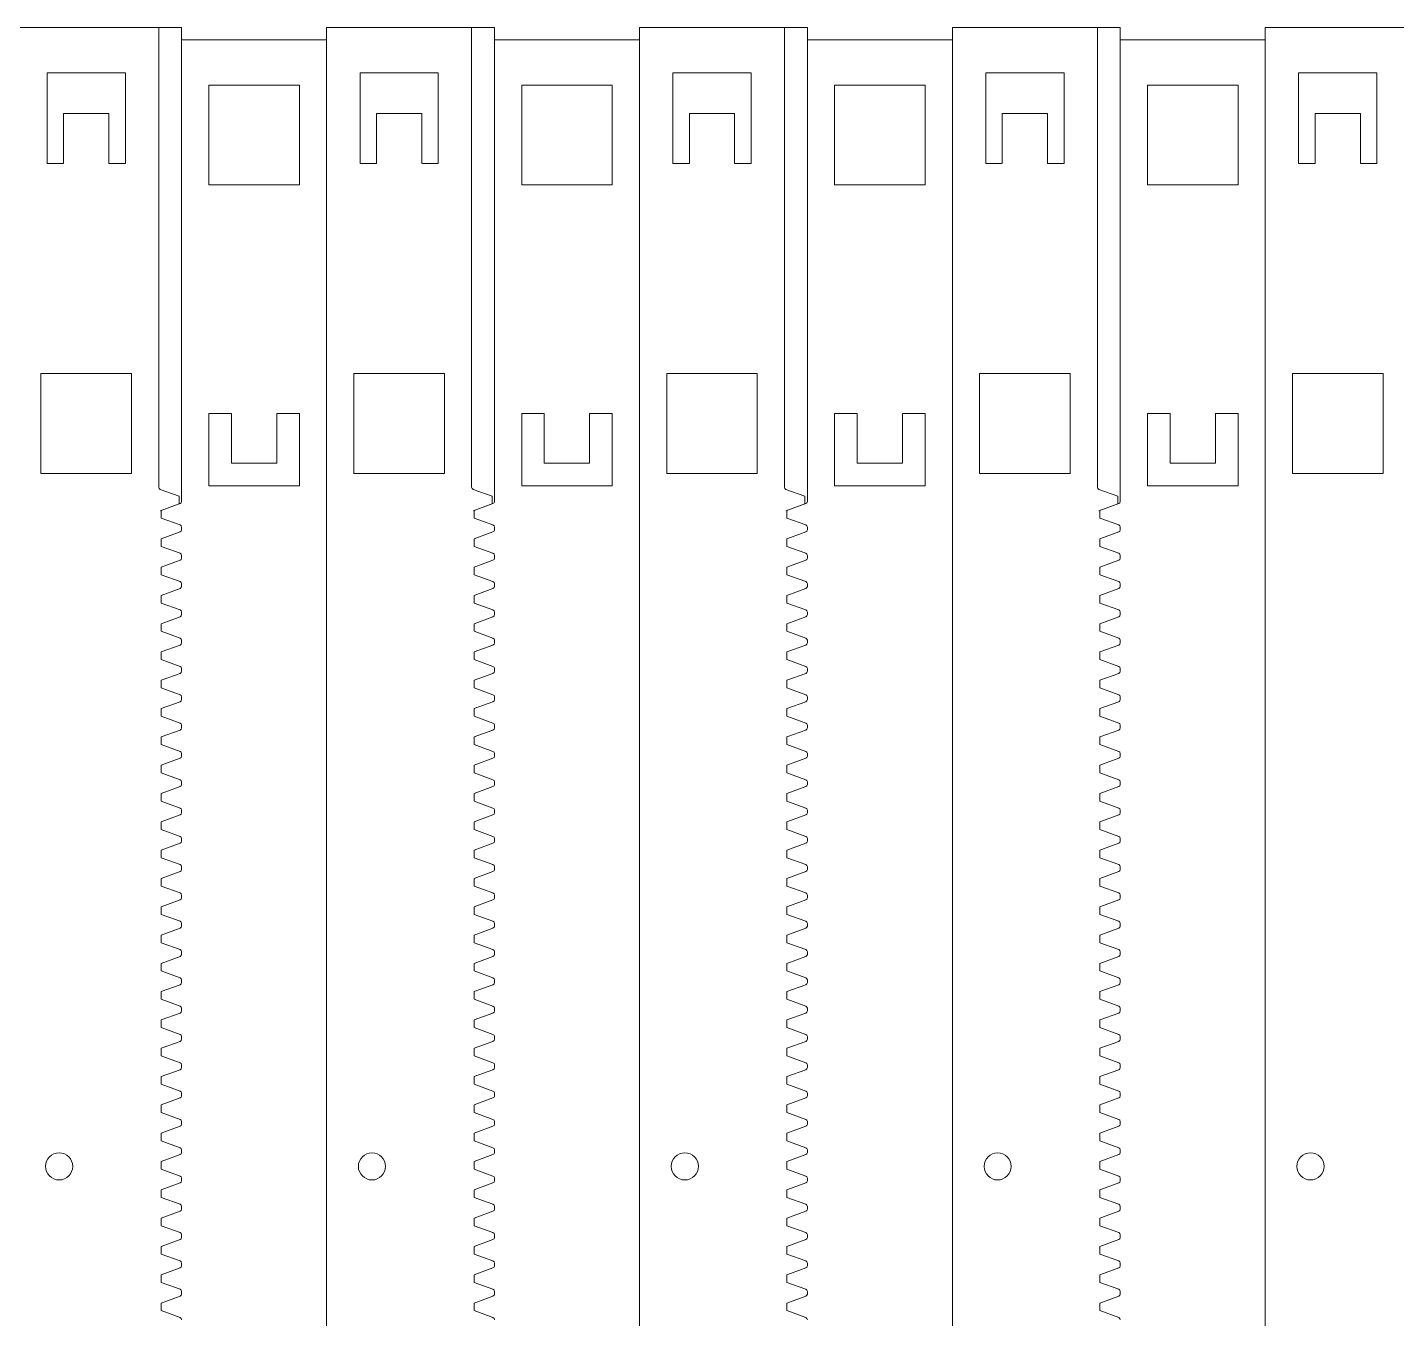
# Model space of a CAD drawing. Header units: millimetres. Extents: x -296 to 291, y -146 to 138.
# Drawn here: x -156.2 to -5.2, y -4.7 to 137.7 of the extents above; entities that cross this region are included whole.
import ezdxf

# ---------------------------------------------------------------- set-up
doc = ezdxf.new("R2010")
doc.units = ezdxf.units.MM
doc.header["$MEASUREMENT"] = 0
doc.layers.add('Layer 1', color=7, linetype='Continuous')

msp = doc.modelspace()

# ---------------------------------------------------------------- linework, layer by layer
at = {"layer": 'Layer 1', "color": 175, "lineweight": 18}
msp.add_lwpolyline([(-157.7283, 137.7001), (-139.2088, 137.7001), (-139.2088, 136.3158), (-123.2088, 136.3158), (-123.2088, 137.7001), (-104.6893, 137.7001), (-104.6893, 136.3158), (-88.6893, 136.3158), (-88.6893, 137.7001), (-70.1698, 137.7001), (-70.1698, 136.3158), (-54.1698, 136.3158), (-54.1698, 137.7001), (-35.6503, 137.7001), (-35.6503, 136.3158), (-19.6503, 136.3158), (-19.6503, 137.7001), (-1.1308, 137.7001)], dxfattribs=at)
at = {"layer": 'Layer 1', "color": 114, "lineweight": 9}
for points in [[(-141.7283, 137.7001), (-141.7283, 86.9643)], [(-123.2088, -144.6025), (-123.2088, 137.7001)], [(-107.2088, 137.7001), (-107.2088, 86.9643)], [(-88.6893, -144.6025), (-88.6893, 137.7001)], [(-72.6893, 137.7001), (-72.6893, 86.9643)], [(-54.1698, -144.6025), (-54.1698, 137.7001)], [(-38.1698, 137.7001), (-38.1698, 86.9643)], [(-19.6503, -144.6025), (-19.6503, 137.7001)], [(-139.2088, 85.4034), (-139.2088, 136.3158)], [(-104.6893, 85.4034), (-104.6893, 136.3158)], [(-70.1698, 85.4034), (-70.1698, 136.3158)], [(-35.6503, 85.4034), (-35.6503, 136.3158)], [(-141.5637, 86.7294), (-139.4783, 85.9703), (-139.4783, 85.1274), (-141.5638, 84.3684)], [(-107.0442, 86.7294), (-104.9588, 85.9703), (-104.9588, 85.1274), (-107.0443, 84.3684)], [(-72.5247, 86.7294), (-70.4393, 85.9703), (-70.4393, 85.1274), (-72.5248, 84.3684)], [(-38.0052, 86.7294), (-35.9198, 85.9703), (-35.9198, 85.1274), (-38.0053, 84.3684)], [(-139.3733, 82.8075), (-141.4588, 83.5666), (-141.4588, 84.4094), (-139.3733, 85.1685)], [(-104.8538, 82.8075), (-106.9393, 83.5666), (-106.9393, 84.4094), (-104.8538, 85.1685)], [(-70.3343, 82.8075), (-72.4198, 83.5666), (-72.4198, 84.4094), (-70.3343, 85.1685)], [(-35.8148, 82.8075), (-37.9003, 83.5666), (-37.9003, 84.4094), (-35.8148, 85.1685)], [(-139.3733, 79.6847), (-141.4588, 80.4438), (-141.4588, 81.2866), (-139.3733, 82.0457)], [(-139.2088, 82.2806), (-139.2088, 82.5726)], [(-104.8538, 79.6847), (-106.9393, 80.4438), (-106.9393, 81.2866), (-104.8538, 82.0457)], [(-104.6893, 82.2806), (-104.6893, 82.5726)], [(-70.3343, 79.6847), (-72.4198, 80.4438), (-72.4198, 81.2866), (-70.3343, 82.0457)], [(-70.1698, 82.2806), (-70.1698, 82.5726)], [(-35.8148, 79.6847), (-37.9003, 80.4438), (-37.9003, 81.2866), (-35.8148, 82.0457)], [(-35.6503, 82.2806), (-35.6503, 82.5726)], [(-139.3733, 76.5619), (-141.4588, 77.321), (-141.4588, 78.1638), (-139.3733, 78.9229)], [(-139.2088, 79.1578), (-139.2088, 79.4498)], [(-104.8538, 76.5619), (-106.9393, 77.321), (-106.9393, 78.1638), (-104.8538, 78.9229)], [(-104.6893, 79.1578), (-104.6893, 79.4498)], [(-70.3343, 76.5619), (-72.4198, 77.321), (-72.4198, 78.1638), (-70.3343, 78.9229)], [(-70.1698, 79.1578), (-70.1698, 79.4498)], [(-35.8148, 76.5619), (-37.9003, 77.321), (-37.9003, 78.1638), (-35.8148, 78.9229)], [(-35.6503, 79.1578), (-35.6503, 79.4498)], [(-139.3733, 73.4391), (-141.4588, 74.1981), (-141.4588, 75.041), (-139.3733, 75.8001)], [(-139.2088, 76.035), (-139.2088, 76.327)], [(-104.8538, 73.4391), (-106.9393, 74.1981), (-106.9393, 75.041), (-104.8538, 75.8001)], [(-104.6893, 76.035), (-104.6893, 76.327)], [(-70.3343, 73.4391), (-72.4198, 74.1981), (-72.4198, 75.041), (-70.3343, 75.8001)], [(-70.1698, 76.035), (-70.1698, 76.327)], [(-35.8148, 73.4391), (-37.9003, 74.1981), (-37.9003, 75.041), (-35.8148, 75.8001)], [(-35.6503, 76.035), (-35.6503, 76.327)], [(-139.3733, 70.3163), (-141.4588, 71.0753), (-141.4588, 71.9182), (-139.3733, 72.6773)], [(-139.2088, 72.9122), (-139.2088, 73.2042)], [(-104.8538, 70.3163), (-106.9393, 71.0753), (-106.9393, 71.9182), (-104.8538, 72.6773)], [(-104.6893, 72.9122), (-104.6893, 73.2042)], [(-70.3343, 70.3163), (-72.4198, 71.0753), (-72.4198, 71.9182), (-70.3343, 72.6773)], [(-70.1698, 72.9122), (-70.1698, 73.2042)], [(-35.8148, 70.3163), (-37.9003, 71.0753), (-37.9003, 71.9182), (-35.8148, 72.6773)], [(-35.6503, 72.9122), (-35.6503, 73.2042)], [(-139.3733, 67.1935), (-141.4588, 67.9525), (-141.4588, 68.7954), (-139.3733, 69.5545)], [(-139.2088, 69.7894), (-139.2088, 70.0814)], [(-104.8538, 67.1935), (-106.9393, 67.9525), (-106.9393, 68.7954), (-104.8538, 69.5545)], [(-104.6893, 69.7894), (-104.6893, 70.0814)], [(-70.3343, 67.1935), (-72.4198, 67.9525), (-72.4198, 68.7954), (-70.3343, 69.5545)], [(-70.1698, 69.7894), (-70.1698, 70.0814)], [(-35.8148, 67.1935), (-37.9003, 67.9525), (-37.9003, 68.7954), (-35.8148, 69.5545)], [(-35.6503, 69.7894), (-35.6503, 70.0814)], [(-139.2088, 66.6666), (-139.2088, 66.9585)], [(-104.6893, 66.6666), (-104.6893, 66.9585)], [(-70.1698, 66.6666), (-70.1698, 66.9585)], [(-35.6503, 66.6666), (-35.6503, 66.9585)], [(-139.3733, 64.0707), (-141.4588, 64.8297), (-141.4588, 65.6726), (-139.3733, 66.4316)], [(-104.8538, 64.0707), (-106.9393, 64.8297), (-106.9393, 65.6726), (-104.8538, 66.4316)], [(-70.3343, 64.0707), (-72.4198, 64.8297), (-72.4198, 65.6726), (-70.3343, 66.4316)], [(-35.8148, 64.0707), (-37.9003, 64.8297), (-37.9003, 65.6726), (-35.8148, 66.4316)], [(-139.2088, 63.5438), (-139.2088, 63.8357)], [(-104.6893, 63.5438), (-104.6893, 63.8357)], [(-70.1698, 63.5438), (-70.1698, 63.8357)], [(-35.6503, 63.5438), (-35.6503, 63.8357)], [(-139.3733, 60.9479), (-141.4588, 61.7069), (-141.4588, 62.5498), (-139.3733, 63.3088)], [(-104.8538, 60.9479), (-106.9393, 61.7069), (-106.9393, 62.5498), (-104.8538, 63.3088)], [(-70.3343, 60.9479), (-72.4198, 61.7069), (-72.4198, 62.5498), (-70.3343, 63.3088)], [(-35.8148, 60.9479), (-37.9003, 61.7069), (-37.9003, 62.5498), (-35.8148, 63.3088)], [(-139.2088, 60.421), (-139.2088, 60.7129)], [(-104.6893, 60.421), (-104.6893, 60.7129)], [(-70.1698, 60.421), (-70.1698, 60.7129)], [(-35.6503, 60.421), (-35.6503, 60.7129)], [(-139.3733, 57.8251), (-141.4588, 58.5841), (-141.4588, 59.427), (-139.3733, 60.186)], [(-104.8538, 57.8251), (-106.9393, 58.5841), (-106.9393, 59.427), (-104.8538, 60.186)], [(-70.3343, 57.8251), (-72.4198, 58.5841), (-72.4198, 59.427), (-70.3343, 60.186)], [(-35.8148, 57.8251), (-37.9003, 58.5841), (-37.9003, 59.427), (-35.8148, 60.186)], [(-139.2088, 57.2981), (-139.2088, 57.5901)], [(-104.6893, 57.2981), (-104.6893, 57.5901)], [(-70.1698, 57.2981), (-70.1698, 57.5901)], [(-35.6503, 57.2981), (-35.6503, 57.5901)], [(-139.3733, 54.7022), (-141.4588, 55.4613), (-141.4588, 56.3042), (-139.3733, 57.0632)], [(-104.8538, 54.7022), (-106.9393, 55.4613), (-106.9393, 56.3042), (-104.8538, 57.0632)], [(-70.3343, 54.7022), (-72.4198, 55.4613), (-72.4198, 56.3042), (-70.3343, 57.0632)], [(-35.8148, 54.7022), (-37.9003, 55.4613), (-37.9003, 56.3042), (-35.8148, 57.0632)], [(-139.2088, 54.1753), (-139.2088, 54.4673)], [(-104.6893, 54.1753), (-104.6893, 54.4673)], [(-70.1698, 54.1753), (-70.1698, 54.4673)], [(-35.6503, 54.1753), (-35.6503, 54.4673)], [(-139.3733, 51.5794), (-141.4588, 52.3385), (-141.4588, 53.1814), (-139.3733, 53.9404)], [(-104.8538, 51.5794), (-106.9393, 52.3385), (-106.9393, 53.1814), (-104.8538, 53.9404)], [(-70.3343, 51.5794), (-72.4198, 52.3385), (-72.4198, 53.1814), (-70.3343, 53.9404)], [(-35.8148, 51.5794), (-37.9003, 52.3385), (-37.9003, 53.1814), (-35.8148, 53.9404)], [(-139.3733, 48.4566), (-141.4588, 49.2157), (-141.4588, 50.0585), (-139.3733, 50.8176)], [(-139.2088, 51.0525), (-139.2088, 51.3445)], [(-104.8538, 48.4566), (-106.9393, 49.2157), (-106.9393, 50.0585), (-104.8538, 50.8176)], [(-104.6893, 51.0525), (-104.6893, 51.3445)], [(-70.3343, 48.4566), (-72.4198, 49.2157), (-72.4198, 50.0585), (-70.3343, 50.8176)], [(-70.1698, 51.0525), (-70.1698, 51.3445)], [(-35.8148, 48.4566), (-37.9003, 49.2157), (-37.9003, 50.0585), (-35.8148, 50.8176)], [(-35.6503, 51.0525), (-35.6503, 51.3445)], [(-139.3733, 45.3338), (-141.4588, 46.0929), (-141.4588, 46.9357), (-139.3733, 47.6948)], [(-139.2088, 47.9297), (-139.2088, 48.2217)], [(-104.8538, 45.3338), (-106.9393, 46.0929), (-106.9393, 46.9357), (-104.8538, 47.6948)], [(-104.6893, 47.9297), (-104.6893, 48.2217)], [(-70.3343, 45.3338), (-72.4198, 46.0929), (-72.4198, 46.9357), (-70.3343, 47.6948)], [(-70.1698, 47.9297), (-70.1698, 48.2217)], [(-35.8148, 45.3338), (-37.9003, 46.0929), (-37.9003, 46.9357), (-35.8148, 47.6948)], [(-35.6503, 47.9297), (-35.6503, 48.2217)], [(-139.3733, 42.211), (-141.4588, 42.9701), (-141.4588, 43.8129), (-139.3733, 44.572)], [(-139.2088, 44.8069), (-139.2088, 45.0989)], [(-104.8538, 42.211), (-106.9393, 42.9701), (-106.9393, 43.8129), (-104.8538, 44.572)], [(-104.6893, 44.8069), (-104.6893, 45.0989)], [(-70.3343, 42.211), (-72.4198, 42.9701), (-72.4198, 43.8129), (-70.3343, 44.572)], [(-70.1698, 44.8069), (-70.1698, 45.0989)], [(-35.8148, 42.211), (-37.9003, 42.9701), (-37.9003, 43.8129), (-35.8148, 44.572)], [(-35.6503, 44.8069), (-35.6503, 45.0989)], [(-139.3733, 39.0882), (-141.4588, 39.8473), (-141.4588, 40.6901), (-139.3733, 41.4492)], [(-139.2088, 41.6841), (-139.2088, 41.9761)], [(-104.8538, 39.0882), (-106.9393, 39.8473), (-106.9393, 40.6901), (-104.8538, 41.4492)], [(-104.6893, 41.6841), (-104.6893, 41.9761)], [(-70.3343, 39.0882), (-72.4198, 39.8473), (-72.4198, 40.6901), (-70.3343, 41.4492)], [(-70.1698, 41.6841), (-70.1698, 41.9761)], [(-35.8148, 39.0882), (-37.9003, 39.8473), (-37.9003, 40.6901), (-35.8148, 41.4492)], [(-35.6503, 41.6841), (-35.6503, 41.9761)], [(-139.3733, 35.9654), (-141.4588, 36.7245), (-141.4588, 37.5673), (-139.3733, 38.3264)], [(-139.2088, 38.5613), (-139.2088, 38.8533)], [(-104.8538, 35.9654), (-106.9393, 36.7245), (-106.9393, 37.5673), (-104.8538, 38.3264)], [(-104.6893, 38.5613), (-104.6893, 38.8533)], [(-70.3343, 35.9654), (-72.4198, 36.7245), (-72.4198, 37.5673), (-70.3343, 38.3264)], [(-70.1698, 38.5613), (-70.1698, 38.8533)], [(-35.8148, 35.9654), (-37.9003, 36.7245), (-37.9003, 37.5673), (-35.8148, 38.3264)], [(-35.6503, 38.5613), (-35.6503, 38.8533)], [(-139.3733, 32.8426), (-141.4588, 33.6017), (-141.4588, 34.4445), (-139.3733, 35.2036)], [(-139.2088, 35.4385), (-139.2088, 35.7305)], [(-104.8538, 32.8426), (-106.9393, 33.6017), (-106.9393, 34.4445), (-104.8538, 35.2036)], [(-104.6893, 35.4385), (-104.6893, 35.7305)], [(-70.3343, 32.8426), (-72.4198, 33.6017), (-72.4198, 34.4445), (-70.3343, 35.2036)], [(-70.1698, 35.4385), (-70.1698, 35.7305)], [(-35.8148, 32.8426), (-37.9003, 33.6017), (-37.9003, 34.4445), (-35.8148, 35.2036)], [(-35.6503, 35.4385), (-35.6503, 35.7305)], [(-139.3733, 29.7198), (-141.4588, 30.4788), (-141.4588, 31.3217), (-139.3733, 32.0808)], [(-139.2088, 32.3157), (-139.2088, 32.6077)], [(-104.8538, 29.7198), (-106.9393, 30.4788), (-106.9393, 31.3217), (-104.8538, 32.0808)], [(-104.6893, 32.3157), (-104.6893, 32.6077)], [(-70.3343, 29.7198), (-72.4198, 30.4788), (-72.4198, 31.3217), (-70.3343, 32.0808)], [(-70.1698, 32.3157), (-70.1698, 32.6077)], [(-35.8148, 29.7198), (-37.9003, 30.4788), (-37.9003, 31.3217), (-35.8148, 32.0808)], [(-35.6503, 32.3157), (-35.6503, 32.6077)], [(-139.3733, 26.597), (-141.4588, 27.356), (-141.4588, 28.1989), (-139.3733, 28.958)], [(-139.2088, 29.1929), (-139.2088, 29.4849)], [(-104.8538, 26.597), (-106.9393, 27.356), (-106.9393, 28.1989), (-104.8538, 28.958)], [(-104.6893, 29.1929), (-104.6893, 29.4849)], [(-70.3343, 26.597), (-72.4198, 27.356), (-72.4198, 28.1989), (-70.3343, 28.958)], [(-70.1698, 29.1929), (-70.1698, 29.4849)], [(-35.8148, 26.597), (-37.9003, 27.356), (-37.9003, 28.1989), (-35.8148, 28.958)], [(-35.6503, 29.1929), (-35.6503, 29.4849)], [(-139.3733, 23.4742), (-141.4588, 24.2332), (-141.4588, 25.0761), (-139.3733, 25.8352)], [(-139.2088, 26.0701), (-139.2088, 26.3621)], [(-104.8538, 23.4742), (-106.9393, 24.2332), (-106.9393, 25.0761), (-104.8538, 25.8352)], [(-104.6893, 26.0701), (-104.6893, 26.3621)], [(-70.3343, 23.4742), (-72.4198, 24.2332), (-72.4198, 25.0761), (-70.3343, 25.8352)], [(-70.1698, 26.0701), (-70.1698, 26.3621)], [(-35.8148, 23.4742), (-37.9003, 24.2332), (-37.9003, 25.0761), (-35.8148, 25.8352)], [(-35.6503, 26.0701), (-35.6503, 26.3621)], [(-139.3733, 20.3514), (-141.4588, 21.1104), (-141.4588, 21.9533), (-139.3733, 22.7123)], [(-139.2088, 22.9473), (-139.2088, 23.2392)], [(-104.8538, 20.3514), (-106.9393, 21.1104), (-106.9393, 21.9533), (-104.8538, 22.7123)], [(-104.6893, 22.9473), (-104.6893, 23.2392)], [(-70.3343, 20.3514), (-72.4198, 21.1104), (-72.4198, 21.9533), (-70.3343, 22.7123)], [(-70.1698, 22.9473), (-70.1698, 23.2392)], [(-35.8148, 20.3514), (-37.9003, 21.1104), (-37.9003, 21.9533), (-35.8148, 22.7123)], [(-35.6503, 22.9473), (-35.6503, 23.2392)], [(-139.2088, 19.8245), (-139.2088, 20.1164)], [(-104.6893, 19.8245), (-104.6893, 20.1164)], [(-70.1698, 19.8245), (-70.1698, 20.1164)], [(-35.6503, 19.8245), (-35.6503, 20.1164)], [(-139.3733, 17.2286), (-141.4588, 17.9876), (-141.4588, 18.8305), (-139.3733, 19.5895)], [(-104.8538, 17.2286), (-106.9393, 17.9876), (-106.9393, 18.8305), (-104.8538, 19.5895)], [(-70.3343, 17.2286), (-72.4198, 17.9876), (-72.4198, 18.8305), (-70.3343, 19.5895)], [(-35.8148, 17.2286), (-37.9003, 17.9876), (-37.9003, 18.8305), (-35.8148, 19.5895)], [(-139.2088, 16.7017), (-139.2088, 16.9936)], [(-104.6893, 16.7017), (-104.6893, 16.9936)], [(-70.1698, 16.7017), (-70.1698, 16.9936)], [(-35.6503, 16.7017), (-35.6503, 16.9936)], [(-139.3733, 14.1058), (-141.4588, 14.8648), (-141.4588, 15.7077), (-139.3733, 16.4667)], [(-104.8538, 14.1058), (-106.9393, 14.8648), (-106.9393, 15.7077), (-104.8538, 16.4667)], [(-70.3343, 14.1058), (-72.4198, 14.8648), (-72.4198, 15.7077), (-70.3343, 16.4667)], [(-35.8148, 14.1058), (-37.9003, 14.8648), (-37.9003, 15.7077), (-35.8148, 16.4667)], [(-139.2088, 13.5788), (-139.2088, 13.8708)], [(-104.6893, 13.5788), (-104.6893, 13.8708)], [(-70.1698, 13.5788), (-70.1698, 13.8708)], [(-35.6503, 13.5788), (-35.6503, 13.8708)], [(-139.3733, 10.9829), (-141.4588, 11.742), (-141.4588, 12.5849), (-139.3733, 13.3439)], [(-104.8538, 10.9829), (-106.9393, 11.742), (-106.9393, 12.5849), (-104.8538, 13.3439)], [(-70.3343, 10.9829), (-72.4198, 11.742), (-72.4198, 12.5849), (-70.3343, 13.3439)], [(-35.8148, 10.9829), (-37.9003, 11.742), (-37.9003, 12.5849), (-35.8148, 13.3439)], [(-139.2088, 10.456), (-139.2088, 10.748)], [(-104.6893, 10.456), (-104.6893, 10.748)], [(-70.1698, 10.456), (-70.1698, 10.748)], [(-35.6503, 10.456), (-35.6503, 10.748)], [(-139.3733, 7.8601), (-141.4588, 8.6192), (-141.4588, 9.4621), (-139.3733, 10.2211)], [(-104.8538, 7.8601), (-106.9393, 8.6192), (-106.9393, 9.4621), (-104.8538, 10.2211)], [(-70.3343, 7.8601), (-72.4198, 8.6192), (-72.4198, 9.4621), (-70.3343, 10.2211)], [(-35.8148, 7.8601), (-37.9003, 8.6192), (-37.9003, 9.4621), (-35.8148, 10.2211)], [(-139.2088, 7.3332), (-139.2088, 7.6252)], [(-104.6893, 7.3332), (-104.6893, 7.6252)], [(-70.1698, 7.3332), (-70.1698, 7.6252)], [(-35.6503, 7.3332), (-35.6503, 7.6252)], [(-139.3733, 4.7373), (-141.4588, 5.4964), (-141.4588, 6.3392), (-139.3733, 7.0983)], [(-104.8538, 4.7373), (-106.9393, 5.4964), (-106.9393, 6.3392), (-104.8538, 7.0983)], [(-70.3343, 4.7373), (-72.4198, 5.4964), (-72.4198, 6.3392), (-70.3343, 7.0983)], [(-35.8148, 4.7373), (-37.9003, 5.4964), (-37.9003, 6.3392), (-35.8148, 7.0983)], [(-139.3733, 1.6145), (-141.4588, 2.3736), (-141.4588, 3.2164), (-139.3733, 3.9755)], [(-139.2088, 4.2104), (-139.2088, 4.5024)], [(-104.8538, 1.6145), (-106.9393, 2.3736), (-106.9393, 3.2164), (-104.8538, 3.9755)], [(-104.6893, 4.2104), (-104.6893, 4.5024)], [(-70.3343, 1.6145), (-72.4198, 2.3736), (-72.4198, 3.2164), (-70.3343, 3.9755)], [(-70.1698, 4.2104), (-70.1698, 4.5024)], [(-35.8148, 1.6145), (-37.9003, 2.3736), (-37.9003, 3.2164), (-35.8148, 3.9755)], [(-35.6503, 4.2104), (-35.6503, 4.5024)], [(-139.3733, -1.5083), (-141.4588, -0.7492), (-141.4588, 0.0936), (-139.3733, 0.8527)], [(-139.2088, 1.0876), (-139.2088, 1.3796)], [(-104.8538, -1.5083), (-106.9393, -0.7492), (-106.9393, 0.0936), (-104.8538, 0.8527)], [(-104.6893, 1.0876), (-104.6893, 1.3796)], [(-70.3343, -1.5083), (-72.4198, -0.7492), (-72.4198, 0.0936), (-70.3343, 0.8527)], [(-70.1698, 1.0876), (-70.1698, 1.3796)], [(-35.8148, -1.5083), (-37.9003, -0.7492), (-37.9003, 0.0936), (-35.8148, 0.8527)], [(-35.6503, 1.0876), (-35.6503, 1.3796)], [(-139.3733, -4.6311), (-141.4588, -3.872), (-141.4588, -3.0292), (-139.3733, -2.2701)], [(-139.2088, -2.0352), (-139.2088, -1.7432)], [(-104.8538, -4.6311), (-106.9393, -3.872), (-106.9393, -3.0292), (-104.8538, -2.2701)], [(-104.6893, -2.0352), (-104.6893, -1.7432)], [(-70.3343, -4.6311), (-72.4198, -3.872), (-72.4198, -3.0292), (-70.3343, -2.2701)], [(-70.1698, -2.0352), (-70.1698, -1.7432)], [(-35.8148, -4.6311), (-37.9003, -3.872), (-37.9003, -3.0292), (-35.8148, -2.2701)], [(-35.6503, -2.0352), (-35.6503, -1.7432)]]:
    msp.add_lwpolyline(points, dxfattribs=at)
at = {"layer": 'Layer 1', "color": 240, "lineweight": 9}
for points in [[(-152.2283, 128.2003), (-152.2283, 122.7003), (-154.0477, 122.7003), (-154.0477, 132.7003), (-145.4088, 132.7003), (-145.4088, 122.7003), (-147.2283, 122.7003), (-147.2283, 128.2003), (-152.2283, 128.2003)], [(-117.7088, 128.2003), (-117.7088, 122.7003), (-119.5282, 122.7003), (-119.5282, 132.7003), (-110.8893, 132.7003), (-110.8893, 122.7003), (-112.7088, 122.7003), (-112.7088, 128.2003), (-117.7088, 128.2003)], [(-83.1893, 128.2003), (-83.1893, 122.7003), (-85.0087, 122.7003), (-85.0087, 132.7003), (-76.3698, 132.7003), (-76.3698, 122.7003), (-78.1893, 122.7003), (-78.1893, 128.2003), (-83.1893, 128.2003)], [(-48.6698, 128.2003), (-48.6698, 122.7003), (-50.4892, 122.7003), (-50.4892, 132.7003), (-41.8503, 132.7003), (-41.8503, 122.7003), (-43.6698, 122.7003), (-43.6698, 128.2003), (-48.6698, 128.2003)], [(-14.1503, 128.2003), (-14.1503, 122.7003), (-15.9697, 122.7003), (-15.9697, 132.7003), (-7.3308, 132.7003), (-7.3308, 122.7003), (-9.1503, 122.7003), (-9.1503, 128.2003), (-14.1503, 128.2003)], [(-136.2088, 131.316), (-136.2088, 120.3127), (-126.2088, 120.3127), (-126.2088, 131.316), (-136.2088, 131.316)], [(-101.6893, 131.316), (-101.6893, 120.3127), (-91.6893, 120.3127), (-91.6893, 131.316), (-101.6893, 131.316)], [(-67.1698, 131.316), (-67.1698, 120.3127), (-57.1698, 120.3127), (-57.1698, 131.316), (-67.1698, 131.316)], [(-32.6503, 131.316), (-32.6503, 120.3127), (-22.6503, 120.3127), (-22.6503, 131.316), (-32.6503, 131.316)], [(-154.7283, 88.5029), (-144.7283, 88.5029), (-144.7283, 99.5029), (-154.7283, 99.5029), (-154.7283, 88.5029)], [(-120.2088, 88.5029), (-110.2088, 88.5029), (-110.2088, 99.5029), (-120.2088, 99.5029), (-120.2088, 88.5029)], [(-85.6893, 88.5029), (-75.6893, 88.5029), (-75.6893, 99.5029), (-85.6893, 99.5029), (-85.6893, 88.5029)], [(-51.1698, 88.5029), (-41.1698, 88.5029), (-41.1698, 99.5029), (-51.1698, 99.5029), (-51.1698, 88.5029)], [(-16.6503, 88.5029), (-6.6503, 88.5029), (-6.6503, 99.5029), (-16.6503, 99.5029), (-16.6503, 88.5029)], [(-126.2088, 95.1153), (-128.7088, 95.1153), (-128.7088, 89.6153), (-133.7088, 89.6153), (-133.7088, 95.1153), (-136.2088, 95.1153), (-136.2088, 87.1153), (-126.2088, 87.1153), (-126.2088, 95.1153)], [(-91.6893, 95.1153), (-94.1893, 95.1153), (-94.1893, 89.6153), (-99.1893, 89.6153), (-99.1893, 95.1153), (-101.6893, 95.1153), (-101.6893, 87.1153), (-91.6893, 87.1153), (-91.6893, 95.1153)], [(-57.1698, 95.1153), (-59.6698, 95.1153), (-59.6698, 89.6153), (-64.6698, 89.6153), (-64.6698, 95.1153), (-67.1698, 95.1153), (-67.1698, 87.1153), (-57.1698, 87.1153), (-57.1698, 95.1153)], [(-22.6503, 95.1153), (-25.1503, 95.1153), (-25.1503, 89.6153), (-30.1503, 89.6153), (-30.1503, 95.1153), (-32.6503, 95.1153), (-32.6503, 87.1153), (-22.6503, 87.1153), (-22.6503, 95.1153)]]:
    msp.add_lwpolyline(points, dxfattribs=at)
at = {"layer": 'Layer 1', "color": 114, "lineweight": 9}
for points in [[(-141.7283, 86.9643), (-141.7281, 86.8592), (-141.6623, 86.7653), (-141.5637, 86.7294)], [(-107.2088, 86.9643), (-107.2086, 86.8592), (-107.1428, 86.7653), (-107.0442, 86.7294)], [(-72.6893, 86.9643), (-72.6891, 86.8592), (-72.6233, 86.7653), (-72.5247, 86.7294)], [(-38.1698, 86.9643), (-38.1696, 86.8592), (-38.1038, 86.7653), (-38.0052, 86.7294)], [(-139.3733, 85.1685), (-139.2744, 85.2044), (-139.2086, 85.2983), (-139.2088, 85.4034)], [(-104.8538, 85.1685), (-104.7549, 85.2044), (-104.6891, 85.2983), (-104.6893, 85.4034)], [(-70.3343, 85.1685), (-70.2354, 85.2044), (-70.1696, 85.2983), (-70.1698, 85.4034)], [(-35.8148, 85.1685), (-35.7159, 85.2044), (-35.6501, 85.2983), (-35.6503, 85.4034)], [(-139.2088, 82.5726), (-139.2086, 82.6777), (-139.2744, 82.7716), (-139.3733, 82.8075)], [(-139.3733, 82.0457), (-139.2744, 82.0816), (-139.2086, 82.1755), (-139.2088, 82.2806)], [(-104.6893, 82.5726), (-104.6891, 82.6777), (-104.7549, 82.7716), (-104.8538, 82.8075)], [(-104.8538, 82.0457), (-104.7549, 82.0816), (-104.6891, 82.1755), (-104.6893, 82.2806)], [(-70.1698, 82.5726), (-70.1696, 82.6777), (-70.2354, 82.7716), (-70.3343, 82.8075)], [(-70.3343, 82.0457), (-70.2354, 82.0816), (-70.1696, 82.1755), (-70.1698, 82.2806)], [(-35.6503, 82.5726), (-35.6501, 82.6777), (-35.7159, 82.7716), (-35.8148, 82.8075)], [(-35.8148, 82.0457), (-35.7159, 82.0816), (-35.6501, 82.1755), (-35.6503, 82.2806)], [(-139.2088, 79.4498), (-139.2086, 79.5549), (-139.2744, 79.6488), (-139.3733, 79.6847)], [(-139.3733, 78.9229), (-139.2744, 78.9588), (-139.2086, 79.0527), (-139.2088, 79.1578)], [(-104.6893, 79.4498), (-104.6891, 79.5549), (-104.7549, 79.6488), (-104.8538, 79.6847)], [(-104.8538, 78.9229), (-104.7549, 78.9588), (-104.6891, 79.0527), (-104.6893, 79.1578)], [(-70.1698, 79.4498), (-70.1696, 79.5549), (-70.2354, 79.6488), (-70.3343, 79.6847)], [(-70.3343, 78.9229), (-70.2354, 78.9588), (-70.1696, 79.0527), (-70.1698, 79.1578)], [(-35.6503, 79.4498), (-35.6501, 79.5549), (-35.7159, 79.6488), (-35.8148, 79.6847)], [(-35.8148, 78.9229), (-35.7159, 78.9588), (-35.6501, 79.0527), (-35.6503, 79.1578)], [(-139.2088, 76.327), (-139.2086, 76.4321), (-139.2744, 76.5259), (-139.3733, 76.5619)], [(-139.3733, 75.8001), (-139.2744, 75.836), (-139.2086, 75.9299), (-139.2088, 76.035)], [(-104.6893, 76.327), (-104.6891, 76.4321), (-104.7549, 76.5259), (-104.8538, 76.5619)], [(-104.8538, 75.8001), (-104.7549, 75.836), (-104.6891, 75.9299), (-104.6893, 76.035)], [(-70.1698, 76.327), (-70.1696, 76.4321), (-70.2354, 76.5259), (-70.3343, 76.5619)], [(-70.3343, 75.8001), (-70.2354, 75.836), (-70.1696, 75.9299), (-70.1698, 76.035)], [(-35.6503, 76.327), (-35.6501, 76.4321), (-35.7159, 76.5259), (-35.8148, 76.5619)], [(-35.8148, 75.8001), (-35.7159, 75.836), (-35.6501, 75.9299), (-35.6503, 76.035)], [(-139.2088, 73.2042), (-139.2086, 73.3093), (-139.2744, 73.4031), (-139.3733, 73.4391)], [(-139.3733, 72.6773), (-139.2744, 72.7132), (-139.2086, 72.8071), (-139.2088, 72.9122)], [(-104.6893, 73.2042), (-104.6891, 73.3093), (-104.7549, 73.4031), (-104.8538, 73.4391)], [(-104.8538, 72.6773), (-104.7549, 72.7132), (-104.6891, 72.8071), (-104.6893, 72.9122)], [(-70.1698, 73.2042), (-70.1696, 73.3093), (-70.2354, 73.4031), (-70.3343, 73.4391)], [(-70.3343, 72.6773), (-70.2354, 72.7132), (-70.1696, 72.8071), (-70.1698, 72.9122)], [(-35.6503, 73.2042), (-35.6501, 73.3093), (-35.7159, 73.4031), (-35.8148, 73.4391)], [(-35.8148, 72.6773), (-35.7159, 72.7132), (-35.6501, 72.8071), (-35.6503, 72.9122)], [(-139.2088, 70.0814), (-139.2086, 70.1865), (-139.2744, 70.2803), (-139.3733, 70.3163)], [(-139.3733, 69.5545), (-139.2744, 69.5904), (-139.2086, 69.6843), (-139.2088, 69.7894)], [(-104.6893, 70.0814), (-104.6891, 70.1865), (-104.7549, 70.2803), (-104.8538, 70.3163)], [(-104.8538, 69.5545), (-104.7549, 69.5904), (-104.6891, 69.6843), (-104.6893, 69.7894)], [(-70.1698, 70.0814), (-70.1696, 70.1865), (-70.2354, 70.2803), (-70.3343, 70.3163)], [(-70.3343, 69.5545), (-70.2354, 69.5904), (-70.1696, 69.6843), (-70.1698, 69.7894)], [(-35.6503, 70.0814), (-35.6501, 70.1865), (-35.7159, 70.2803), (-35.8148, 70.3163)], [(-35.8148, 69.5545), (-35.7159, 69.5904), (-35.6501, 69.6843), (-35.6503, 69.7894)], [(-139.2088, 66.9585), (-139.2086, 67.0636), (-139.2744, 67.1575), (-139.3733, 67.1935)], [(-139.3733, 66.4316), (-139.2744, 66.4676), (-139.2086, 66.5615), (-139.2088, 66.6666)], [(-104.6893, 66.9585), (-104.6891, 67.0636), (-104.7549, 67.1575), (-104.8538, 67.1935)], [(-104.8538, 66.4316), (-104.7549, 66.4676), (-104.6891, 66.5615), (-104.6893, 66.6666)], [(-70.1698, 66.9585), (-70.1696, 67.0636), (-70.2354, 67.1575), (-70.3343, 67.1935)], [(-70.3343, 66.4316), (-70.2354, 66.4676), (-70.1696, 66.5615), (-70.1698, 66.6666)], [(-35.6503, 66.9585), (-35.6501, 67.0636), (-35.7159, 67.1575), (-35.8148, 67.1935)], [(-35.8148, 66.4316), (-35.7159, 66.4676), (-35.6501, 66.5615), (-35.6503, 66.6666)], [(-139.2088, 63.8357), (-139.2086, 63.9408), (-139.2744, 64.0347), (-139.3733, 64.0707)], [(-139.3733, 63.3088), (-139.2744, 63.3448), (-139.2086, 63.4387), (-139.2088, 63.5438)], [(-104.6893, 63.8357), (-104.6891, 63.9408), (-104.7549, 64.0347), (-104.8538, 64.0707)], [(-104.8538, 63.3088), (-104.7549, 63.3448), (-104.6891, 63.4387), (-104.6893, 63.5438)], [(-70.1698, 63.8357), (-70.1696, 63.9408), (-70.2354, 64.0347), (-70.3343, 64.0707)], [(-70.3343, 63.3088), (-70.2354, 63.3448), (-70.1696, 63.4387), (-70.1698, 63.5438)], [(-35.6503, 63.8357), (-35.6501, 63.9408), (-35.7159, 64.0347), (-35.8148, 64.0707)], [(-35.8148, 63.3088), (-35.7159, 63.3448), (-35.6501, 63.4387), (-35.6503, 63.5438)], [(-139.2088, 60.7129), (-139.2086, 60.818), (-139.2744, 60.9119), (-139.3733, 60.9479)], [(-104.6893, 60.7129), (-104.6891, 60.818), (-104.7549, 60.9119), (-104.8538, 60.9479)], [(-70.1698, 60.7129), (-70.1696, 60.818), (-70.2354, 60.9119), (-70.3343, 60.9479)], [(-35.6503, 60.7129), (-35.6501, 60.818), (-35.7159, 60.9119), (-35.8148, 60.9479)], [(-139.3733, 60.186), (-139.2744, 60.222), (-139.2086, 60.3159), (-139.2088, 60.421)], [(-104.8538, 60.186), (-104.7549, 60.222), (-104.6891, 60.3159), (-104.6893, 60.421)], [(-70.3343, 60.186), (-70.2354, 60.222), (-70.1696, 60.3159), (-70.1698, 60.421)], [(-35.8148, 60.186), (-35.7159, 60.222), (-35.6501, 60.3159), (-35.6503, 60.421)], [(-139.2088, 57.5901), (-139.2086, 57.6952), (-139.2744, 57.7891), (-139.3733, 57.8251)], [(-104.6893, 57.5901), (-104.6891, 57.6952), (-104.7549, 57.7891), (-104.8538, 57.8251)], [(-70.1698, 57.5901), (-70.1696, 57.6952), (-70.2354, 57.7891), (-70.3343, 57.8251)], [(-35.6503, 57.5901), (-35.6501, 57.6952), (-35.7159, 57.7891), (-35.8148, 57.8251)], [(-139.3733, 57.0632), (-139.2744, 57.0992), (-139.2086, 57.193), (-139.2088, 57.2981)], [(-104.8538, 57.0632), (-104.7549, 57.0992), (-104.6891, 57.193), (-104.6893, 57.2981)], [(-70.3343, 57.0632), (-70.2354, 57.0992), (-70.1696, 57.193), (-70.1698, 57.2981)], [(-35.8148, 57.0632), (-35.7159, 57.0992), (-35.6501, 57.193), (-35.6503, 57.2981)], [(-139.2088, 54.4673), (-139.2086, 54.5724), (-139.2744, 54.6663), (-139.3733, 54.7022)], [(-104.6893, 54.4673), (-104.6891, 54.5724), (-104.7549, 54.6663), (-104.8538, 54.7022)], [(-70.1698, 54.4673), (-70.1696, 54.5724), (-70.2354, 54.6663), (-70.3343, 54.7022)], [(-35.6503, 54.4673), (-35.6501, 54.5724), (-35.7159, 54.6663), (-35.8148, 54.7022)], [(-139.3733, 53.9404), (-139.2744, 53.9764), (-139.2086, 54.0702), (-139.2088, 54.1753)], [(-104.8538, 53.9404), (-104.7549, 53.9764), (-104.6891, 54.0702), (-104.6893, 54.1753)], [(-70.3343, 53.9404), (-70.2354, 53.9764), (-70.1696, 54.0702), (-70.1698, 54.1753)], [(-35.8148, 53.9404), (-35.7159, 53.9764), (-35.6501, 54.0702), (-35.6503, 54.1753)], [(-139.2088, 51.3445), (-139.2086, 51.4496), (-139.2744, 51.5435), (-139.3733, 51.5794)], [(-104.6893, 51.3445), (-104.6891, 51.4496), (-104.7549, 51.5435), (-104.8538, 51.5794)], [(-70.1698, 51.3445), (-70.1696, 51.4496), (-70.2354, 51.5435), (-70.3343, 51.5794)], [(-35.6503, 51.3445), (-35.6501, 51.4496), (-35.7159, 51.5435), (-35.8148, 51.5794)], [(-139.3733, 50.8176), (-139.2744, 50.8536), (-139.2086, 50.9474), (-139.2088, 51.0525)], [(-104.8538, 50.8176), (-104.7549, 50.8536), (-104.6891, 50.9474), (-104.6893, 51.0525)], [(-70.3343, 50.8176), (-70.2354, 50.8536), (-70.1696, 50.9474), (-70.1698, 51.0525)], [(-35.8148, 50.8176), (-35.7159, 50.8536), (-35.6501, 50.9474), (-35.6503, 51.0525)], [(-139.2088, 48.2217), (-139.2086, 48.3268), (-139.2744, 48.4207), (-139.3733, 48.4566)], [(-104.6893, 48.2217), (-104.6891, 48.3268), (-104.7549, 48.4207), (-104.8538, 48.4566)], [(-70.1698, 48.2217), (-70.1696, 48.3268), (-70.2354, 48.4207), (-70.3343, 48.4566)], [(-35.6503, 48.2217), (-35.6501, 48.3268), (-35.7159, 48.4207), (-35.8148, 48.4566)], [(-139.3733, 47.6948), (-139.2744, 47.7307), (-139.2086, 47.8246), (-139.2088, 47.9297)], [(-104.8538, 47.6948), (-104.7549, 47.7307), (-104.6891, 47.8246), (-104.6893, 47.9297)], [(-70.3343, 47.6948), (-70.2354, 47.7307), (-70.1696, 47.8246), (-70.1698, 47.9297)], [(-35.8148, 47.6948), (-35.7159, 47.7307), (-35.6501, 47.8246), (-35.6503, 47.9297)], [(-139.2088, 45.0989), (-139.2086, 45.204), (-139.2744, 45.2979), (-139.3733, 45.3338)], [(-104.6893, 45.0989), (-104.6891, 45.204), (-104.7549, 45.2979), (-104.8538, 45.3338)], [(-70.1698, 45.0989), (-70.1696, 45.204), (-70.2354, 45.2979), (-70.3343, 45.3338)], [(-35.6503, 45.0989), (-35.6501, 45.204), (-35.7159, 45.2979), (-35.8148, 45.3338)], [(-139.3733, 44.572), (-139.2744, 44.6079), (-139.2086, 44.7018), (-139.2088, 44.8069)], [(-104.8538, 44.572), (-104.7549, 44.6079), (-104.6891, 44.7018), (-104.6893, 44.8069)], [(-70.3343, 44.572), (-70.2354, 44.6079), (-70.1696, 44.7018), (-70.1698, 44.8069)], [(-35.8148, 44.572), (-35.7159, 44.6079), (-35.6501, 44.7018), (-35.6503, 44.8069)], [(-139.2088, 41.9761), (-139.2086, 42.0812), (-139.2744, 42.1751), (-139.3733, 42.211)], [(-139.3733, 41.4492), (-139.2744, 41.4851), (-139.2086, 41.579), (-139.2088, 41.6841)], [(-104.6893, 41.9761), (-104.6891, 42.0812), (-104.7549, 42.1751), (-104.8538, 42.211)], [(-104.8538, 41.4492), (-104.7549, 41.4851), (-104.6891, 41.579), (-104.6893, 41.6841)], [(-70.1698, 41.9761), (-70.1696, 42.0812), (-70.2354, 42.1751), (-70.3343, 42.211)], [(-70.3343, 41.4492), (-70.2354, 41.4851), (-70.1696, 41.579), (-70.1698, 41.6841)], [(-35.6503, 41.9761), (-35.6501, 42.0812), (-35.7159, 42.1751), (-35.8148, 42.211)], [(-35.8148, 41.4492), (-35.7159, 41.4851), (-35.6501, 41.579), (-35.6503, 41.6841)], [(-139.2088, 38.8533), (-139.2086, 38.9584), (-139.2744, 39.0523), (-139.3733, 39.0882)], [(-139.3733, 38.3264), (-139.2744, 38.3623), (-139.2086, 38.4562), (-139.2088, 38.5613)], [(-104.6893, 38.8533), (-104.6891, 38.9584), (-104.7549, 39.0523), (-104.8538, 39.0882)], [(-104.8538, 38.3264), (-104.7549, 38.3623), (-104.6891, 38.4562), (-104.6893, 38.5613)], [(-70.1698, 38.8533), (-70.1696, 38.9584), (-70.2354, 39.0523), (-70.3343, 39.0882)], [(-70.3343, 38.3264), (-70.2354, 38.3623), (-70.1696, 38.4562), (-70.1698, 38.5613)], [(-35.6503, 38.8533), (-35.6501, 38.9584), (-35.7159, 39.0523), (-35.8148, 39.0882)], [(-35.8148, 38.3264), (-35.7159, 38.3623), (-35.6501, 38.4562), (-35.6503, 38.5613)], [(-139.2088, 35.7305), (-139.2086, 35.8356), (-139.2744, 35.9295), (-139.3733, 35.9654)], [(-139.3733, 35.2036), (-139.2744, 35.2395), (-139.2086, 35.3334), (-139.2088, 35.4385)], [(-104.6893, 35.7305), (-104.6891, 35.8356), (-104.7549, 35.9295), (-104.8538, 35.9654)], [(-104.8538, 35.2036), (-104.7549, 35.2395), (-104.6891, 35.3334), (-104.6893, 35.4385)], [(-70.1698, 35.7305), (-70.1696, 35.8356), (-70.2354, 35.9295), (-70.3343, 35.9654)], [(-70.3343, 35.2036), (-70.2354, 35.2395), (-70.1696, 35.3334), (-70.1698, 35.4385)], [(-35.6503, 35.7305), (-35.6501, 35.8356), (-35.7159, 35.9295), (-35.8148, 35.9654)], [(-35.8148, 35.2036), (-35.7159, 35.2395), (-35.6501, 35.3334), (-35.6503, 35.4385)], [(-139.2088, 32.6077), (-139.2086, 32.7128), (-139.2744, 32.8066), (-139.3733, 32.8426)], [(-139.3733, 32.0808), (-139.2744, 32.1167), (-139.2086, 32.2106), (-139.2088, 32.3157)], [(-104.6893, 32.6077), (-104.6891, 32.7128), (-104.7549, 32.8066), (-104.8538, 32.8426)], [(-104.8538, 32.0808), (-104.7549, 32.1167), (-104.6891, 32.2106), (-104.6893, 32.3157)], [(-70.1698, 32.6077), (-70.1696, 32.7128), (-70.2354, 32.8066), (-70.3343, 32.8426)], [(-70.3343, 32.0808), (-70.2354, 32.1167), (-70.1696, 32.2106), (-70.1698, 32.3157)], [(-35.6503, 32.6077), (-35.6501, 32.7128), (-35.7159, 32.8066), (-35.8148, 32.8426)], [(-35.8148, 32.0808), (-35.7159, 32.1167), (-35.6501, 32.2106), (-35.6503, 32.3157)], [(-139.2088, 29.4849), (-139.2086, 29.59), (-139.2744, 29.6838), (-139.3733, 29.7198)], [(-139.3733, 28.958), (-139.2744, 28.9939), (-139.2086, 29.0878), (-139.2088, 29.1929)], [(-104.6893, 29.4849), (-104.6891, 29.59), (-104.7549, 29.6838), (-104.8538, 29.7198)], [(-104.8538, 28.958), (-104.7549, 28.9939), (-104.6891, 29.0878), (-104.6893, 29.1929)], [(-70.1698, 29.4849), (-70.1696, 29.59), (-70.2354, 29.6838), (-70.3343, 29.7198)], [(-70.3343, 28.958), (-70.2354, 28.9939), (-70.1696, 29.0878), (-70.1698, 29.1929)], [(-35.6503, 29.4849), (-35.6501, 29.59), (-35.7159, 29.6838), (-35.8148, 29.7198)], [(-35.8148, 28.958), (-35.7159, 28.9939), (-35.6501, 29.0878), (-35.6503, 29.1929)], [(-139.2088, 26.3621), (-139.2086, 26.4672), (-139.2744, 26.561), (-139.3733, 26.597)], [(-139.3733, 25.8352), (-139.2744, 25.8711), (-139.2086, 25.965), (-139.2088, 26.0701)], [(-104.6893, 26.3621), (-104.6891, 26.4672), (-104.7549, 26.561), (-104.8538, 26.597)], [(-104.8538, 25.8352), (-104.7549, 25.8711), (-104.6891, 25.965), (-104.6893, 26.0701)], [(-70.1698, 26.3621), (-70.1696, 26.4672), (-70.2354, 26.561), (-70.3343, 26.597)], [(-70.3343, 25.8352), (-70.2354, 25.8711), (-70.1696, 25.965), (-70.1698, 26.0701)], [(-35.6503, 26.3621), (-35.6501, 26.4672), (-35.7159, 26.561), (-35.8148, 26.597)], [(-35.8148, 25.8352), (-35.7159, 25.8711), (-35.6501, 25.965), (-35.6503, 26.0701)], [(-139.2088, 23.2392), (-139.2086, 23.3443), (-139.2744, 23.4382), (-139.3733, 23.4742)], [(-139.3733, 22.7123), (-139.2744, 22.7483), (-139.2086, 22.8422), (-139.2088, 22.9473)], [(-104.6893, 23.2392), (-104.6891, 23.3443), (-104.7549, 23.4382), (-104.8538, 23.4742)], [(-104.8538, 22.7123), (-104.7549, 22.7483), (-104.6891, 22.8422), (-104.6893, 22.9473)], [(-70.1698, 23.2392), (-70.1696, 23.3443), (-70.2354, 23.4382), (-70.3343, 23.4742)], [(-70.3343, 22.7123), (-70.2354, 22.7483), (-70.1696, 22.8422), (-70.1698, 22.9473)], [(-35.6503, 23.2392), (-35.6501, 23.3443), (-35.7159, 23.4382), (-35.8148, 23.4742)], [(-35.8148, 22.7123), (-35.7159, 22.7483), (-35.6501, 22.8422), (-35.6503, 22.9473)], [(-139.2088, 20.1164), (-139.2086, 20.2215), (-139.2744, 20.3154), (-139.3733, 20.3514)], [(-139.3733, 19.5895), (-139.2744, 19.6255), (-139.2086, 19.7194), (-139.2088, 19.8245)], [(-104.6893, 20.1164), (-104.6891, 20.2215), (-104.7549, 20.3154), (-104.8538, 20.3514)], [(-104.8538, 19.5895), (-104.7549, 19.6255), (-104.6891, 19.7194), (-104.6893, 19.8245)], [(-70.1698, 20.1164), (-70.1696, 20.2215), (-70.2354, 20.3154), (-70.3343, 20.3514)], [(-70.3343, 19.5895), (-70.2354, 19.6255), (-70.1696, 19.7194), (-70.1698, 19.8245)], [(-35.6503, 20.1164), (-35.6501, 20.2215), (-35.7159, 20.3154), (-35.8148, 20.3514)], [(-35.8148, 19.5895), (-35.7159, 19.6255), (-35.6501, 19.7194), (-35.6503, 19.8245)], [(-139.2088, 16.9936), (-139.2086, 17.0987), (-139.2744, 17.1926), (-139.3733, 17.2286)], [(-139.3733, 16.4667), (-139.2744, 16.5027), (-139.2086, 16.5966), (-139.2088, 16.7017)], [(-104.6893, 16.9936), (-104.6891, 17.0987), (-104.7549, 17.1926), (-104.8538, 17.2286)], [(-104.8538, 16.4667), (-104.7549, 16.5027), (-104.6891, 16.5966), (-104.6893, 16.7017)], [(-70.1698, 16.9936), (-70.1696, 17.0987), (-70.2354, 17.1926), (-70.3343, 17.2286)], [(-70.3343, 16.4667), (-70.2354, 16.5027), (-70.1696, 16.5966), (-70.1698, 16.7017)], [(-35.6503, 16.9936), (-35.6501, 17.0987), (-35.7159, 17.1926), (-35.8148, 17.2286)], [(-35.8148, 16.4667), (-35.7159, 16.5027), (-35.6501, 16.5966), (-35.6503, 16.7017)], [(-139.2088, 13.8708), (-139.2086, 13.9759), (-139.2744, 14.0698), (-139.3733, 14.1058)], [(-104.6893, 13.8708), (-104.6891, 13.9759), (-104.7549, 14.0698), (-104.8538, 14.1058)], [(-70.1698, 13.8708), (-70.1696, 13.9759), (-70.2354, 14.0698), (-70.3343, 14.1058)], [(-35.6503, 13.8708), (-35.6501, 13.9759), (-35.7159, 14.0698), (-35.8148, 14.1058)], [(-139.3733, 13.3439), (-139.2744, 13.3799), (-139.2086, 13.4737), (-139.2088, 13.5788)], [(-104.8538, 13.3439), (-104.7549, 13.3799), (-104.6891, 13.4737), (-104.6893, 13.5788)], [(-70.3343, 13.3439), (-70.2354, 13.3799), (-70.1696, 13.4737), (-70.1698, 13.5788)], [(-35.8148, 13.3439), (-35.7159, 13.3799), (-35.6501, 13.4737), (-35.6503, 13.5788)], [(-139.2088, 10.748), (-139.2086, 10.8531), (-139.2744, 10.947), (-139.3733, 10.9829)], [(-104.6893, 10.748), (-104.6891, 10.8531), (-104.7549, 10.947), (-104.8538, 10.9829)], [(-70.1698, 10.748), (-70.1696, 10.8531), (-70.2354, 10.947), (-70.3343, 10.9829)], [(-35.6503, 10.748), (-35.6501, 10.8531), (-35.7159, 10.947), (-35.8148, 10.9829)], [(-139.3733, 10.2211), (-139.2744, 10.2571), (-139.2086, 10.3509), (-139.2088, 10.456)], [(-104.8538, 10.2211), (-104.7549, 10.2571), (-104.6891, 10.3509), (-104.6893, 10.456)], [(-70.3343, 10.2211), (-70.2354, 10.2571), (-70.1696, 10.3509), (-70.1698, 10.456)], [(-35.8148, 10.2211), (-35.7159, 10.2571), (-35.6501, 10.3509), (-35.6503, 10.456)], [(-139.2088, 7.6252), (-139.2086, 7.7303), (-139.2744, 7.8242), (-139.3733, 7.8601)], [(-104.6893, 7.6252), (-104.6891, 7.7303), (-104.7549, 7.8242), (-104.8538, 7.8601)], [(-70.1698, 7.6252), (-70.1696, 7.7303), (-70.2354, 7.8242), (-70.3343, 7.8601)], [(-35.6503, 7.6252), (-35.6501, 7.7303), (-35.7159, 7.8242), (-35.8148, 7.8601)], [(-139.3733, 7.0983), (-139.2744, 7.1343), (-139.2086, 7.2281), (-139.2088, 7.3332)], [(-104.8538, 7.0983), (-104.7549, 7.1343), (-104.6891, 7.2281), (-104.6893, 7.3332)], [(-70.3343, 7.0983), (-70.2354, 7.1343), (-70.1696, 7.2281), (-70.1698, 7.3332)], [(-35.8148, 7.0983), (-35.7159, 7.1343), (-35.6501, 7.2281), (-35.6503, 7.3332)], [(-139.2088, 4.5024), (-139.2086, 4.6075), (-139.2744, 4.7014), (-139.3733, 4.7373)], [(-104.6893, 4.5024), (-104.6891, 4.6075), (-104.7549, 4.7014), (-104.8538, 4.7373)], [(-70.1698, 4.5024), (-70.1696, 4.6075), (-70.2354, 4.7014), (-70.3343, 4.7373)], [(-35.6503, 4.5024), (-35.6501, 4.6075), (-35.7159, 4.7014), (-35.8148, 4.7373)], [(-139.3733, 3.9755), (-139.2744, 4.0114), (-139.2086, 4.1053), (-139.2088, 4.2104)], [(-104.8538, 3.9755), (-104.7549, 4.0114), (-104.6891, 4.1053), (-104.6893, 4.2104)], [(-70.3343, 3.9755), (-70.2354, 4.0114), (-70.1696, 4.1053), (-70.1698, 4.2104)], [(-35.8148, 3.9755), (-35.7159, 4.0114), (-35.6501, 4.1053), (-35.6503, 4.2104)], [(-139.2088, 1.3796), (-139.2086, 1.4847), (-139.2744, 1.5786), (-139.3733, 1.6145)], [(-104.6893, 1.3796), (-104.6891, 1.4847), (-104.7549, 1.5786), (-104.8538, 1.6145)], [(-70.1698, 1.3796), (-70.1696, 1.4847), (-70.2354, 1.5786), (-70.3343, 1.6145)], [(-35.6503, 1.3796), (-35.6501, 1.4847), (-35.7159, 1.5786), (-35.8148, 1.6145)], [(-139.3733, 0.8527), (-139.2744, 0.8886), (-139.2086, 0.9825), (-139.2088, 1.0876)], [(-104.8538, 0.8527), (-104.7549, 0.8886), (-104.6891, 0.9825), (-104.6893, 1.0876)], [(-70.3343, 0.8527), (-70.2354, 0.8886), (-70.1696, 0.9825), (-70.1698, 1.0876)], [(-35.8148, 0.8527), (-35.7159, 0.8886), (-35.6501, 0.9825), (-35.6503, 1.0876)], [(-139.2088, -1.7432), (-139.2086, -1.6381), (-139.2744, -1.5442), (-139.3733, -1.5083)], [(-104.6893, -1.7432), (-104.6891, -1.6381), (-104.7549, -1.5442), (-104.8538, -1.5083)], [(-70.1698, -1.7432), (-70.1696, -1.6381), (-70.2354, -1.5442), (-70.3343, -1.5083)], [(-35.6503, -1.7432), (-35.6501, -1.6381), (-35.7159, -1.5442), (-35.8148, -1.5083)], [(-139.3733, -2.2701), (-139.2744, -2.2342), (-139.2086, -2.1403), (-139.2088, -2.0352)], [(-104.8538, -2.2701), (-104.7549, -2.2342), (-104.6891, -2.1403), (-104.6893, -2.0352)], [(-70.3343, -2.2701), (-70.2354, -2.2342), (-70.1696, -2.1403), (-70.1698, -2.0352)], [(-35.8148, -2.2701), (-35.7159, -2.2342), (-35.6501, -2.1403), (-35.6503, -2.0352)], [(-139.2088, -4.866), (-139.2086, -4.7609), (-139.2744, -4.667), (-139.3733, -4.6311)], [(-104.6893, -4.866), (-104.6891, -4.7609), (-104.7549, -4.667), (-104.8538, -4.6311)], [(-70.1698, -4.866), (-70.1696, -4.7609), (-70.2354, -4.667), (-70.3343, -4.6311)], [(-35.6503, -4.866), (-35.6501, -4.7609), (-35.7159, -4.667), (-35.8148, -4.6311)]]:
    msp.add_open_spline(points, degree=3, dxfattribs=at)
at = {"layer": 'Layer 1', "color": 240, "lineweight": 9}
for points in [[(-152.7282, 13.5481), (-153.5566, 13.5481), (-154.2281, 12.8765), (-154.2281, 12.0481), (-154.2281, 11.2196), (-153.5566, 10.5481), (-152.7282, 10.5481), (-151.8996, 10.5481), (-151.2282, 11.2196), (-151.2282, 12.0481), (-151.2282, 12.8765), (-151.8996, 13.5481), (-152.7282, 13.5481)], [(-118.2087, 13.5481), (-119.0371, 13.5481), (-119.7086, 12.8765), (-119.7086, 12.0481), (-119.7086, 11.2196), (-119.0371, 10.5481), (-118.2087, 10.5481), (-117.3801, 10.5481), (-116.7087, 11.2196), (-116.7087, 12.0481), (-116.7087, 12.8765), (-117.3801, 13.5481), (-118.2087, 13.5481)], [(-83.6892, 13.5481), (-84.5176, 13.5481), (-85.1891, 12.8765), (-85.1891, 12.0481), (-85.1891, 11.2196), (-84.5176, 10.5481), (-83.6892, 10.5481), (-82.8606, 10.5481), (-82.1892, 11.2196), (-82.1892, 12.0481), (-82.1892, 12.8765), (-82.8606, 13.5481), (-83.6892, 13.5481)], [(-49.1697, 13.5481), (-49.9981, 13.5481), (-50.6696, 12.8765), (-50.6696, 12.0481), (-50.6696, 11.2196), (-49.9981, 10.5481), (-49.1697, 10.5481), (-48.3411, 10.5481), (-47.6697, 11.2196), (-47.6697, 12.0481), (-47.6697, 12.8765), (-48.3411, 13.5481), (-49.1697, 13.5481)], [(-14.6502, 13.5481), (-15.4786, 13.5481), (-16.1501, 12.8765), (-16.1501, 12.0481), (-16.1501, 11.2196), (-15.4786, 10.5481), (-14.6502, 10.5481), (-13.8216, 10.5481), (-13.1502, 11.2196), (-13.1502, 12.0481), (-13.1502, 12.8765), (-13.8216, 13.5481), (-14.6502, 13.5481)]]:
    msp.add_open_spline(points, degree=3, knots=[0, 0, 0, 0, 1, 1, 1, 2, 2, 2, 3, 3, 3, 4, 4, 4, 4], dxfattribs=at)

doc.saveas('drawing.dxf')
